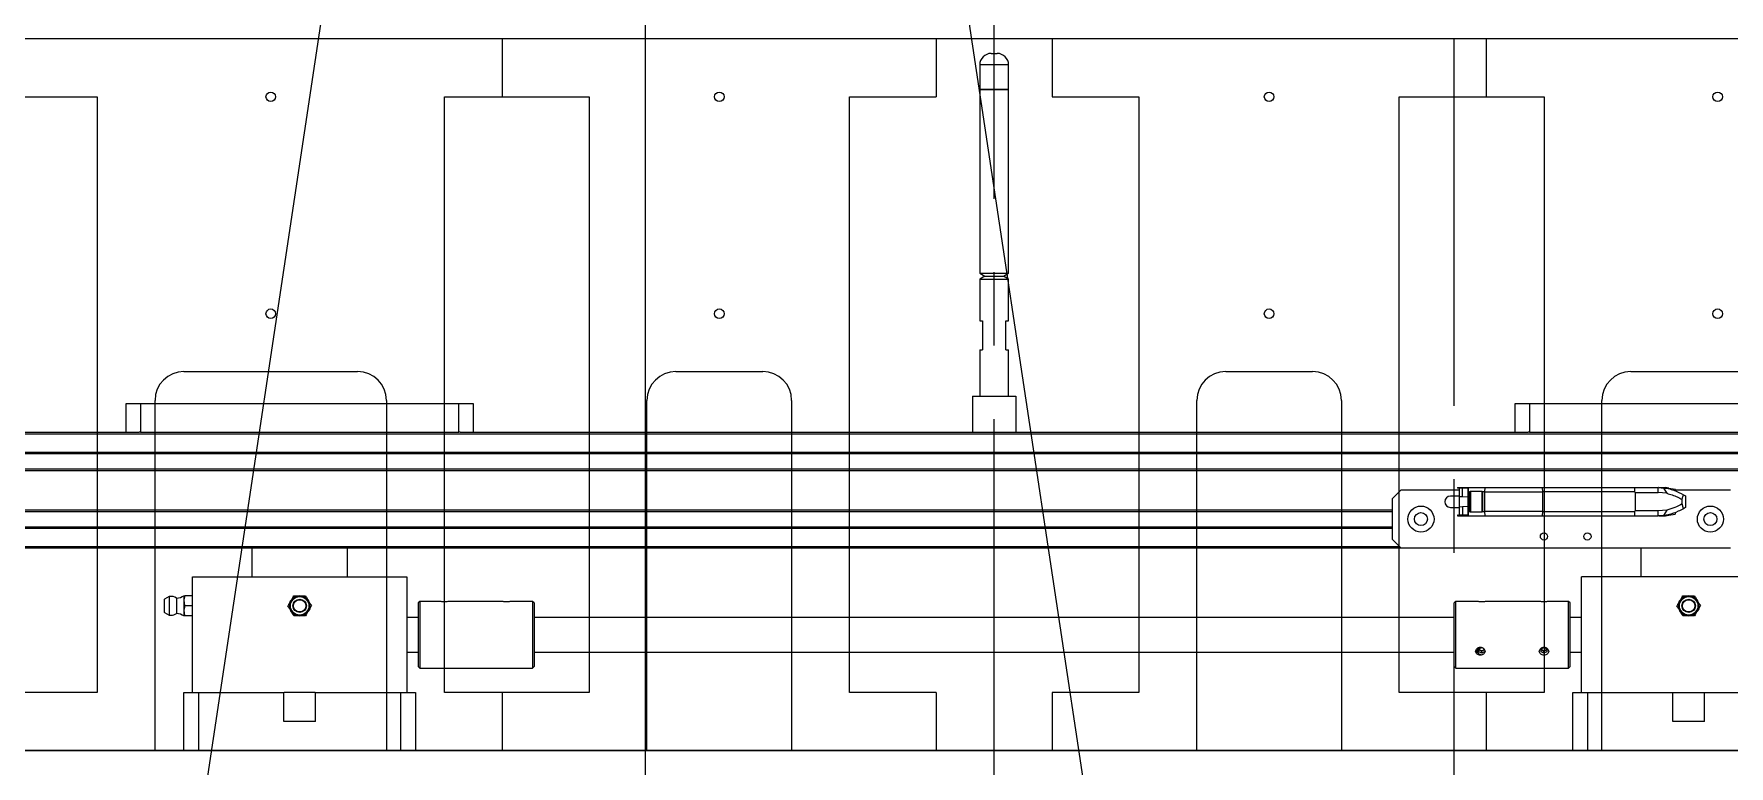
# Model space of a CAD drawing. Extents: x 500 to 100500, y -14500 to 21140.
# Drawn here: x 7255 to 7840, y -3309 to -3056 of the extents above; entities that cross this region are included whole.
import ezdxf

# ---------------------------------------------------------------- set-up
doc = ezdxf.new("R2010")
doc.units = 0
doc.linetypes.add('CENTER', pattern=[10.16, 6.35, -1.27, 1.27, -1.27])
doc.linetypes.add('SLD-Solid', pattern=[0])
doc.layers.get('0').update_dxf_attribs({"linetype": 'CONTINUOUS'})
for name, color, linetype in [('Center', 1, 'CENTER'), ('D', 7, 'CONTINUOUS'), ('M06SMMF-001B', 7, 'CONTINUOUS')]:
    doc.layers.add(name, color=color, linetype=linetype)
doc.layers.add('MODEL', color=7, linetype='SLD-Solid', lineweight=15)

# ---------------------------------------------------------------- blocks, each defined once
blk = doc.blocks.new('KCA$Cef715743')
at = {"layer": 'MODEL', "color": 1}
blk.add_line((1450, 313), (120, 313), dxfattribs=at)
blk = doc.blocks.new('LP R')
at = {"color": 2}
for p, q in [((16253.69, -93595.04), (16253.69, -93603.54)), ((16258.69, -93595.04), (16253.69, -93595.04)), ((16257.69, -93591.04), (16258.69, -93591.04)), ((16258.69, -93591.04), (16259.69, -93591.04)), ((16263.69, -93595.04), (16258.69, -93595.04)), ((16263.69, -93603.54), (16263.69, -93595.04)), ((16253.69, -93603.54), (16253.69, -93667.03)), ((16263.69, -93603.54), (16253.69, -93603.54)), ((16253.69, -93603.54), (16258.69, -93603.54)), ((16258.69, -93603.54), (16263.69, -93603.54)), ((16263.69, -93667.03), (16263.69, -93603.54)), ((16253.69, -93667.03), (16255.44, -93668.04)), ((16253.69, -93667.03), (16258.69, -93667.03)), ((16255.44, -93668.04), (16253.69, -93669.05)), ((16253.69, -93669.05), (16253.69, -93683.54)), ((16253.69, -93669.05), (16258.69, -93669.05)), ((16255.44, -93668.04), (16258.69, -93668.04)), ((16258.69, -93667.03), (16263.69, -93667.03)), ((16258.69, -93668.04), (16261.94, -93668.04)), ((16258.69, -93669.05), (16263.69, -93669.05)), ((16261.94, -93668.04), (16263.69, -93667.03)), ((16263.69, -93669.05), (16261.94, -93668.04)), ((16263.69, -93683.54), (16263.69, -93669.05)), ((16253.69, -93683.54), (16254.69, -93683.54)), ((16254.69, -93683.54), (16254.69, -93693.54)), ((16262.69, -93683.54), (16263.69, -93683.54)), ((16262.69, -93693.54), (16262.69, -93683.54)), ((16253.69, -93693.54), (16253.69, -93709.54)), ((16253.69, -93693.54), (16254.69, -93693.54)), ((16262.69, -93693.54), (16263.69, -93693.54)), ((16263.69, -93709.54), (16263.69, -93693.54)), ((15958.69, -93722.04), (15958.69, -93712.04)), ((15958.69, -93712.04), (15963.69, -93712.04)), ((15963.69, -93712.04), (15963.69, -93722.04)), ((15963.69, -93712.04), (16073.69, -93712.04)), ((16073.69, -93722.04), (16073.69, -93712.04)), ((16073.69, -93712.04), (16078.69, -93712.04)), ((16078.69, -93712.04), (16078.69, -93722.04)), ((16251.19, -93709.54), (16266.19, -93709.54)), ((16251.19, -93709.54), (16251.19, -93722.04)), ((16266.19, -93709.54), (16266.19, -93722.04)), ((16438.69, -93722.04), (16438.69, -93712.04)), ((16438.69, -93712.04), (16443.69, -93712.04)), ((16443.69, -93712.04), (16443.69, -93722.04)), ((16443.69, -93712.04), (16553.69, -93712.04)), ((15898.69, -93722.04), (15963.19, -93722.04)), ((15898.69, -93722.54), (16618.69, -93722.54)), ((15963.69, -93722.04), (15963.19, -93722.04)), ((15963.69, -93722.04), (16073.69, -93722.04)), ((16074.19, -93722.04), (16073.69, -93722.04)), ((16074.19, -93722.04), (16443.19, -93722.04)), ((16443.69, -93722.04), (16443.19, -93722.04)), ((16443.69, -93722.04), (16553.69, -93722.04)), ((15898.69, -93728.89), (16618.69, -93728.89)), ((15898.69, -93729.39), (16618.69, -93729.39)), ((15898.69, -93734.69), (16618.69, -93734.69)), ((15898.69, -93735.19), (16618.69, -93735.19)), ((16418.84, -93741.14), (16418.84, -93741.34)), ((16418.84, -93741.14), (16419.09, -93741.14)), ((16419.09, -93741.34), (16418.84, -93741.34)), ((16419.09, -93741.34), (16419.09, -93741.14)), ((16419.09, -93741.14), (16419.34, -93741.14)), ((16419.34, -93741.34), (16419.09, -93741.34)), ((16419.34, -93741.34), (16419.34, -93741.14)), ((16419.34, -93741.14), (16419.35, -93741.14)), ((16419.35, -93741.34), (16419.34, -93741.34)), ((16419.34, -93741.34), (16419.34, -93750.74)), ((16419.35, -93741.14), (16419.35, -93741.34)), ((16419.35, -93741.14), (16419.38, -93741.14)), ((16419.38, -93741.34), (16419.35, -93741.34)), ((16419.38, -93741.14), (16419.38, -93741.34)), ((16419.38, -93741.14), (16420.14, -93741.14)), ((16420.14, -93741.34), (16419.38, -93741.34)), ((16419.46, -93744.19), (16419.46, -93741.34)), ((16419.52, -93744.2), (16419.52, -93741.34)), ((16420.14, -93741.14), (16420.14, -93741.34)), ((16420.14, -93741.14), (16420.74, -93741.14)), ((16420.14, -93741.34), (16420.14, -93741.14)), ((16420.14, -93741.14), (16420.14, -93741.14)), ((16420.74, -93741.34), (16420.14, -93741.34)), ((16420.14, -93741.34), (16420.14, -93741.34)), ((16420.51, -93744.27), (16420.51, -93741.34)), ((16420.74, -93741.34), (16420.74, -93741.14)), ((16420.74, -93741.14), (16420.76, -93741.14)), ((16420.76, -93741.34), (16420.74, -93741.34)), ((16420.76, -93741.34), (16420.76, -93741.14)), ((16420.76, -93741.14), (16422.34, -93741.14)), ((16422.34, -93741.34), (16420.76, -93741.34)), ((16422.34, -93741.14), (16422.34, -93750.94)), ((16422.34, -93741.14), (16422.49, -93741.14)), ((16422.34, -93741.34), (16422.34, -93750.74)), ((16422.49, -93741.14), (16422.53, -93742.64)), ((16422.49, -93741.14), (16428.22, -93741.14)), ((16428.22, -93741.14), (16428.14, -93742.64)), ((16428.22, -93741.14), (16448.17, -93741.14)), ((16448.24, -93742.64), (16448.17, -93741.14)), ((16448.17, -93741.14), (16479.95, -93741.14)), ((16479.95, -93741.14), (16479.94, -93742.64)), ((16479.95, -93741.14), (16488.2, -93741.14)), ((16488.19, -93742.84), (16488.2, -93741.14)), ((16488.29, -93741.14), (16488.2, -93741.14)), ((16488.29, -93741.14), (16489.99, -93741.31)), ((16488.47, -93741.14), (16490.63, -93741.14)), ((16489.99, -93741.31), (16491.1, -93743.14)), ((16489.99, -93741.31), (16491.66, -93741.49)), ((16491.85, -93741.34), (16490.63, -93741.14)), ((16491.79, -93741.52), (16491.81, -93741.53)), ((16491.81, -93741.53), (16491.85, -93741.34)), ((16491.85, -93741.34), (16494.01, -93741.71)), ((16494.13, -93742), (16494.01, -93741.71)), ((16399.19, -93742.04), (16396.19, -93745.04)), ((16396.19, -93745.04), (16396.19, -93759.04)), ((16419.34, -93742.04), (16399.19, -93742.04)), ((16419.34, -93744.09), (16416.39, -93744.09)), ((16419.46, -93744.19), (16419.52, -93744.2)), ((16419.52, -93744.2), (16420.51, -93744.27)), ((16420.51, -93744.27), (16422.34, -93744.4)), ((16422.34, -93747.68), (16420.51, -93747.8)), ((16422.53, -93742.64), (16423.1, -93742.64)), ((16422.53, -93742.64), (16422.53, -93749.44)), ((16423.1, -93749.44), (16423.1, -93742.64)), ((16423.23, -93749.64), (16423.23, -93742.44)), ((16423.3, -93742.4), (16423.31, -93742.36)), ((16423.3, -93749.67), (16423.3, -93742.4)), ((16423.31, -93742.36), (16427.2, -93742.36)), ((16423.31, -93742.36), (16423.31, -93749.71)), ((16427.2, -93742.36), (16427.2, -93742.4)), ((16427.2, -93742.4), (16427.2, -93749.67)), ((16427.42, -93742.64), (16427.42, -93749.44)), ((16428.14, -93742.64), (16427.42, -93742.64)), ((16428.14, -93742.64), (16448.24, -93742.64)), ((16428.14, -93742.64), (16428.14, -93749.44)), ((16448.24, -93749.44), (16448.24, -93742.64)), ((16479.94, -93742.64), (16448.24, -93742.64)), ((16479.94, -93742.64), (16480.24, -93742.84)), ((16480.24, -93742.84), (16480.24, -93749.24)), ((16491.1, -93743.14), (16488.19, -93742.84)), ((16493.87, -93742.2), (16494.14, -93742.24)), ((16494.13, -93742), (16494.14, -93742.21)), ((16513.19, -93742.04), (16494.14, -93742.04)), ((16494.14, -93742.3), (16494.14, -93742.24)), ((16496.45, -93746.8), (16496.45, -93745.27)), ((16496.85, -93748.46), (16496.45, -93746.8)), ((16496.85, -93743.61), (16497.54, -93744.03)), ((16497.54, -93744.03), (16497.54, -93748.04)), ((15898.69, -93748.89), (16396.19, -93748.89)), ((15898.69, -93749.39), (16396.19, -93749.39)), ((16416.39, -93747.99), (16419.34, -93747.99)), ((16418.84, -93750.74), (16418.84, -93750.94)), ((16419.09, -93750.74), (16418.84, -93750.74)), ((16418.84, -93750.94), (16419.09, -93750.94)), ((16419.09, -93750.94), (16419.09, -93750.74)), ((16419.09, -93750.74), (16419.34, -93750.74)), ((16419.09, -93750.94), (16419.34, -93750.94)), ((16419.34, -93750.94), (16419.34, -93750.74)), ((16419.34, -93750.74), (16419.35, -93750.74)), ((16419.34, -93750.94), (16419.35, -93750.94)), ((16419.35, -93750.74), (16419.35, -93750.94)), ((16419.38, -93750.74), (16419.35, -93750.74)), ((16419.35, -93750.94), (16419.38, -93750.94)), ((16419.38, -93750.74), (16419.38, -93750.94)), ((16420.14, -93750.74), (16419.38, -93750.74)), ((16419.38, -93750.94), (16420.14, -93750.94)), ((16419.52, -93747.87), (16419.46, -93747.88)), ((16419.46, -93750.74), (16419.46, -93747.88)), ((16420.51, -93747.8), (16419.52, -93747.87)), ((16419.52, -93750.74), (16419.52, -93747.87)), ((16420.74, -93750.74), (16420.14, -93750.74)), ((16420.14, -93750.74), (16420.14, -93750.94)), ((16420.14, -93750.94), (16420.14, -93750.74)), ((16420.14, -93750.74), (16420.14, -93750.74)), ((16420.14, -93750.94), (16420.74, -93750.94)), ((16420.14, -93750.94), (16420.14, -93750.94)), ((16420.51, -93747.8), (16420.51, -93750.74)), ((16420.74, -93750.94), (16420.74, -93750.74)), ((16420.74, -93750.74), (16420.76, -93750.74)), ((16420.74, -93750.94), (16420.76, -93750.94)), ((16420.76, -93750.94), (16420.76, -93750.74)), ((16422.34, -93750.74), (16420.76, -93750.74)), ((16420.76, -93750.94), (16422.34, -93750.94)), ((16422.34, -93750.94), (16422.49, -93750.94)), ((16422.53, -93749.44), (16422.49, -93750.94)), ((16422.49, -93750.94), (16428.22, -93750.94)), ((16422.53, -93749.44), (16423.1, -93749.44)), ((16423.31, -93749.71), (16423.3, -93749.67)), ((16427.2, -93749.71), (16423.31, -93749.71)), ((16427.2, -93749.67), (16427.2, -93749.71)), ((16427.42, -93749.44), (16428.14, -93749.44)), ((16448.24, -93749.44), (16428.14, -93749.44)), ((16428.14, -93749.44), (16428.22, -93750.94)), ((16428.22, -93750.94), (16448.17, -93750.94)), ((16448.17, -93750.94), (16448.24, -93749.44)), ((16448.17, -93750.94), (16479.95, -93750.94)), ((16448.24, -93749.44), (16479.94, -93749.44)), ((16480.24, -93749.24), (16479.94, -93749.44)), ((16479.94, -93749.44), (16479.95, -93750.94)), ((16479.95, -93750.94), (16488.2, -93750.94)), ((16488.19, -93749.24), (16480.24, -93749.24)), ((16491.1, -93748.93), (16488.19, -93749.24)), ((16488.2, -93750.94), (16488.19, -93749.24)), ((16488.2, -93750.94), (16488.29, -93750.94)), ((16489.99, -93750.76), (16488.29, -93750.94)), ((16488.47, -93750.94), (16490.63, -93750.94)), ((16491.1, -93748.93), (16489.99, -93750.76)), ((16491.66, -93750.58), (16489.99, -93750.76)), ((16490.63, -93750.94), (16491.85, -93750.73)), ((16491.81, -93750.54), (16491.79, -93750.55)), ((16491.81, -93750.54), (16491.85, -93750.73)), ((16491.85, -93750.73), (16494.01, -93750.36)), ((16493.87, -93749.88), (16494.14, -93749.83)), ((16494.01, -93750.36), (16494.13, -93750.07)), ((16494.13, -93750.07), (16494.14, -93749.87)), ((16494.14, -93749.83), (16494.14, -93749.77)), ((16497.54, -93748.04), (16496.85, -93748.46)), ((15898.69, -93754.69), (16396.19, -93754.69)), ((15898.69, -93755.19), (16396.19, -93755.19)), ((16396.19, -93759.04), (16399.19, -93762.04)), ((15898.69, -93761.54), (16398.69, -93761.54)), ((15898.69, -93762.04), (16399.19, -93762.04)), ((16002.19, -93762.04), (16002.19, -93772.04)), ((16002.19, -93762.04), (16002.19, -93772.04)), ((16035.19, -93772.04), (16035.19, -93762.04)), ((16035.19, -93772.04), (16035.19, -93762.04)), ((16399.19, -93762.04), (16513.19, -93762.04)), ((16482.19, -93762.04), (16482.19, -93772.04)), ((16482.19, -93762.04), (16482.19, -93772.04)), ((15981.69, -93812.04), (15981.69, -93772.04)), ((15981.69, -93772.04), (16055.69, -93772.04)), ((15981.69, -93812.04), (15981.69, -93772.04)), ((15981.69, -93772.04), (16055.69, -93772.04)), ((16055.69, -93772.04), (16055.69, -93812.04)), ((16055.69, -93772.04), (16055.69, -93812.04)), ((16461.69, -93812.04), (16461.69, -93772.04)), ((16535.69, -93772.04), (16461.69, -93772.04)), ((16461.69, -93812.04), (16461.69, -93772.04)), ((16535.69, -93772.04), (16461.69, -93772.04)), ((15971.89, -93779.9), (15971.89, -93780.97)), ((15971.89, -93780.97), (15971.89, -93784.17)), ((15973.64, -93778.84), (15972, -93779.73)), ((15973.64, -93778.84), (15972, -93779.73)), ((15972, -93780.88), (15972, -93779.73)), ((15972, -93784.34), (15972, -93780.88)), ((15973.64, -93778.84), (15973.64, -93780.44)), ((15973.64, -93780.44), (15973.64, -93785.23)), ((15976.12, -93779.39), (15976.12, -93780.71)), ((15976.12, -93780.71), (15976.12, -93784.69)), ((15978.69, -93778.54), (15978.69, -93780.29)), ((15978.69, -93780.29), (15978.69, -93783.79)), ((15981.38, -93778.54), (15979.01, -93778.54)), ((15981.38, -93782.04), (15979.01, -93782.04)), ((16060.19, -93780.54), (16059.69, -93781.04)), ((16060.19, -93780.54), (16059.69, -93781.04)), ((16059.69, -93781.04), (16059.69, -93803.04)), ((16067.07, -93780.54), (16060.19, -93780.54)), ((16067.07, -93780.54), (16060.19, -93780.54)), ((16060.19, -93780.54), (16060.19, -93803.54)), ((16088.57, -93780.54), (16070.32, -93780.54)), ((16088.57, -93780.54), (16070.32, -93780.54)), ((16099.19, -93780.54), (16091.82, -93780.54)), ((16099.19, -93780.54), (16091.82, -93780.54)), ((16099.69, -93781.04), (16099.19, -93780.54)), ((16099.69, -93781.04), (16099.19, -93780.54)), ((16099.19, -93780.54), (16099.19, -93803.54)), ((16099.69, -93781.04), (16099.69, -93803.04)), ((16418.19, -93780.54), (16417.69, -93781.04)), ((16418.19, -93780.54), (16417.69, -93781.04)), ((16417.69, -93803.04), (16417.69, -93781.04)), ((16425.57, -93780.54), (16418.19, -93780.54)), ((16425.57, -93780.54), (16418.19, -93780.54)), ((16418.19, -93803.54), (16418.19, -93780.54)), ((16447.07, -93780.54), (16428.82, -93780.54)), ((16447.07, -93780.54), (16428.82, -93780.54)), ((16457.19, -93780.54), (16450.32, -93780.54)), ((16457.19, -93780.54), (16450.32, -93780.54)), ((16457.69, -93781.04), (16457.19, -93780.54)), ((16457.69, -93781.04), (16457.19, -93780.54)), ((16457.19, -93803.54), (16457.19, -93780.54)), ((16457.69, -93803.04), (16457.69, -93781.04)), ((15972, -93784.34), (15973.64, -93785.23)), ((15972, -93784.34), (15973.64, -93785.23)), ((15978.69, -93783.79), (15978.69, -93785.54)), ((15981.38, -93785.54), (15979.01, -93785.54)), ((16059.69, -93786.04), (16055.57, -93786.04)), ((16059.69, -93786.04), (16055.57, -93786.04)), ((16417.69, -93786.04), (16099.69, -93786.04)), ((16417.69, -93786.04), (16099.69, -93786.04)), ((16461.69, -93786.04), (16457.69, -93786.04)), ((16461.69, -93786.04), (16457.69, -93786.04)), ((16055.57, -93798.04), (16059.69, -93798.04)), ((16055.57, -93798.04), (16059.69, -93798.04)), ((16099.69, -93798.04), (16417.69, -93798.04)), ((16099.69, -93798.04), (16417.69, -93798.04)), ((16425.77, -93796.75), (16426.06, -93796.42)), ((16426.19, -93796.96), (16427.19, -93796.46)), ((16426.19, -93797.96), (16426.19, -93796.96)), ((16426.69, -93797.46), (16426.19, -93797.21)), ((16427.19, -93798.46), (16426.19, -93797.96)), ((16427.19, -93797.71), (16426.69, -93797.46)), ((16427.19, -93796.46), (16427.86, -93796.79)), ((16427.69, -93797.46), (16427.19, -93797.71)), ((16427.19, -93798.46), (16427.19, -93797.71)), ((16428.19, -93797.96), (16427.19, -93798.46)), ((16428.19, -93797.21), (16427.69, -93797.46)), ((16447.69, -93796.94), (16448.69, -93796.44)), ((16447.69, -93797.94), (16447.69, -93796.94)), ((16448.19, -93797.44), (16447.69, -93797.19)), ((16448.69, -93798.44), (16447.69, -93797.94)), ((16448.69, -93797.69), (16448.19, -93797.44)), ((16448.69, -93796.44), (16449.69, -93796.94)), ((16449.19, -93797.44), (16448.69, -93797.69)), ((16448.69, -93798.44), (16448.69, -93797.69)), ((16449.69, -93797.94), (16448.69, -93798.44)), ((16449.69, -93797.19), (16449.19, -93797.44)), ((16449.69, -93796.94), (16449.69, -93797.94)), ((16457.69, -93798.04), (16461.69, -93798.04)), ((16457.69, -93798.04), (16461.69, -93798.04)), ((16059.69, -93803.04), (16060.19, -93803.54)), ((16059.69, -93803.04), (16060.19, -93803.54)), ((16060.19, -93803.54), (16099.19, -93803.54)), ((16060.19, -93803.54), (16099.19, -93803.54)), ((16099.19, -93803.54), (16099.69, -93803.04)), ((16099.19, -93803.54), (16099.69, -93803.04)), ((16417.69, -93803.04), (16418.19, -93803.54)), ((16417.69, -93803.04), (16418.19, -93803.54)), ((16418.19, -93803.54), (16457.19, -93803.54)), ((16418.19, -93803.54), (16457.19, -93803.54)), ((16457.19, -93803.54), (16457.69, -93803.04)), ((16457.19, -93803.54), (16457.69, -93803.04)), ((15978.69, -93832.04), (15978.69, -93812.04)), ((15978.69, -93812.04), (15983.69, -93812.04)), ((15983.69, -93812.04), (15983.69, -93832.04)), ((15983.69, -93812.04), (16013.19, -93812.04)), ((16013.19, -93822.04), (16013.19, -93812.04)), ((16024.02, -93812.04), (16013.37, -93812.04)), ((16024.02, -93812.04), (16013.37, -93812.04)), ((16024.19, -93822.04), (16024.19, -93812.04)), ((16024.19, -93812.04), (16053.69, -93812.04)), ((16053.69, -93832.04), (16053.69, -93812.04)), ((16053.69, -93812.04), (16058.69, -93812.04)), ((16058.69, -93812.04), (16058.69, -93832.04)), ((16458.69, -93832.04), (16458.69, -93812.04)), ((16458.69, -93812.04), (16463.69, -93812.04)), ((16463.69, -93812.04), (16463.69, -93832.04)), ((16463.69, -93812.04), (16493.19, -93812.04)), ((16493.19, -93822.04), (16493.19, -93812.04)), ((16493.37, -93812.04), (16504.02, -93812.04)), ((16493.37, -93812.04), (16504.02, -93812.04)), ((16504.19, -93812.04), (16533.69, -93812.04)), ((16504.19, -93822.04), (16504.19, -93812.04)), ((16024.19, -93822.04), (16013.19, -93822.04)), ((16504.19, -93822.04), (16493.19, -93822.04)), ((15593.69, -93832.04), (16923.69, -93832.04))]:
    blk.add_line(p, q, dxfattribs=at)
at = {"color": 2, "flags": 128}
for points in [[(16480.24, -93742.84), (16481.24, -93742.84), (16482.24, -93742.84), (16483.24, -93742.84), (16484.23, -93742.84), (16485.22, -93742.84), (16486.21, -93742.84), (16487.2, -93742.84), (16488.19, -93742.84)], [(16425.19, -93797.29), (16425.26, -93797.73), (16425.57, -93798.3)], [(16425.19, -93797.29), (16425.26, -93797.73), (16425.57, -93798.3)], [(16426.69, -93797.36), (16426.4, -93797.14), (16426.26, -93796.93)], [(16426.69, -93797.36), (16426.4, -93797.14), (16426.26, -93796.93)]]:
    blk.add_lwpolyline(points, dxfattribs=at)
at = {"color": 2}
for centre, radius in [((16406.19, -93752.04), 4.5), ((16506.19, -93752.04), 4.5), ((16406.19, -93752.04), 2.25), ((16506.19, -93752.04), 2.25), ((16448.69, -93758.04), 1.25), ((16463.69, -93758.04), 1.25), ((16018.69, -93782.04), 3.25), ((16018.69, -93782.04), 3.19), ((16018.69, -93782.04), 2.31), ((16018.69, -93782.04), 2.13), ((16498.69, -93782.04), 3.25), ((16498.69, -93782.04), 3.19), ((16498.69, -93782.04), 2.31), ((16498.69, -93782.04), 2.13)]:
    blk.add_circle(centre, radius, dxfattribs=at)
for centre, radius, start, end in [((16257.69, -93595.04), 4, 90, 180), ((16259.69, -93595.04), 4, 0, 90), ((16416.39, -93746.04), 1.95, 90, 180), ((16416.39, -93746.04), 1.95, 180, 270), ((15972.09, -93779.9), 0.2, 118.41282, 180), ((15974.24, -93782.04), 3.25, 54.62541, 100.63871), ((15975.57, -93773.41), 6, 275.227, 301.3313), ((16018.69, -93782.04), 3.5, 150, 210), ((16018.69, -93782.04), 3.5, 90, 150), ((16018.69, -93782.04), 3.5, 30, 90), ((16018.69, -93782.04), 3.5, 330, 30), ((16498.69, -93782.04), 3.5, 150, 210), ((16498.69, -93782.04), 3.5, 90, 150), ((16498.69, -93782.04), 3.5, 30, 90), ((16498.69, -93782.04), 3.5, 330, 30), ((15972.09, -93784.17), 0.2, 180, 241.58718), ((15974.24, -93782.04), 3.25, 259.36129, 270), ((15974.24, -93782.04), 3.25, 270, 305.37459), ((15975.57, -93790.66), 6, 58.6687, 84.773), ((16018.69, -93782.04), 3.5, 210, 270), ((16018.69, -93782.04), 3.5, 270, 330), ((16498.69, -93782.04), 3.5, 210, 270), ((16498.69, -93782.04), 3.5, 270, 330), ((16426.97, -93797.46), 1.4, 149.19362, 265.15217), ((16426.96, -93797.48), 1.39, 130.69106, 265.24679), ((16427.08, -93796.65), 0.896, 198.98716, 244.63347), ((16427.19, -93796.4), 1.08, 242.75041, 323.15016), ((16427.19, -93796.44), 1.13, 243.79832, 296.20168), ((16427.29, -93796.63), 0.924, 295.7555, 330.05003), ((16448.58, -93796.63), 0.896, 198.98716, 244.63347), ((16448.69, -93796.42), 1.05, 207.48081, 332.51919), ((16448.69, -93796.42), 1.13, 243.79832, 296.20168), ((16448.81, -93796.63), 0.896, 295.36653, 341.01284)]:
    blk.add_arc(centre, radius, start, end, dxfattribs=at)
for points, knots in [([(16491.66, -93741.49), (16492.31, -93741.68), (16494.11, -93742.19), (16495.78, -93743.06), (16496.85, -93743.61)], [0, 0, 0, 0, 0.355274, 1, 1, 1, 1]), ([(16423.23, -93742.44), (16423.22, -93742.48), (16423.21, -93742.53), (16423.17, -93742.59), (16423.15, -93742.62), (16423.13, -93742.63), (16423.12, -93742.64), (16423.11, -93742.64), (16423.1, -93742.64), (16423.1, -93742.64)], [0, 0, 0, 0, 0.498182, 0.673717, 0.809298, 0.86438, 0.912841, 0.957029, 1, 1, 1, 1]), ([(16423.23, -93742.44), (16423.23, -93742.43), (16423.24, -93742.42), (16423.26, -93742.41), (16423.28, -93742.4), (16423.3, -93742.4), (16423.3, -93742.4)], [0, 0, 0, 0, 0.297626, 0.552075, 0.779004, 1, 1, 1, 1]), ([(16427.2, -93742.4), (16427.21, -93742.4), (16427.24, -93742.4), (16427.29, -93742.41), (16427.32, -93742.44), (16427.38, -93742.51), (16427.41, -93742.58), (16427.42, -93742.64)], [0, 0, 0, 0, 0.110724, 0.224244, 0.352026, 0.5023, 1, 1, 1, 1]), ([(16491.1, -93743.14), (16491.74, -93743.31), (16492.99, -93743.65), (16494.78, -93744.37), (16495.89, -93744.97), (16496.45, -93745.27)], [0, 0, 0, 0, 0.343603, 0.670387, 1, 1, 1, 1]), ([(16496.45, -93746.8), (16495.6, -93747.25), (16493.9, -93748.16), (16492.03, -93748.68), (16491.1, -93748.93)], [0, 0, 0, 0, 0.50063, 1, 1, 1, 1]), ([(16496.45, -93745.27), (16496.48, -93745.13), (16496.55, -93744.83), (16496.69, -93744.27), (16496.79, -93743.87), (16496.85, -93743.61)], [0, 0, 0, 0, 0.2671103, 0.5343694, 1, 1, 1, 1]), ([(16423.1, -93749.44), (16423.1, -93749.43), (16423.11, -93749.43), (16423.12, -93749.44), (16423.13, -93749.44), (16423.15, -93749.45), (16423.17, -93749.48), (16423.21, -93749.54), (16423.22, -93749.59), (16423.23, -93749.64)], [0, 0, 0, 0, 0.042957, 0.08713, 0.135573, 0.190632, 0.32615, 0.501595, 1, 1, 1, 1]), ([(16423.3, -93749.67), (16423.3, -93749.67), (16423.28, -93749.67), (16423.26, -93749.67), (16423.24, -93749.65), (16423.23, -93749.64), (16423.23, -93749.64)], [0, 0, 0, 0, 0.220995, 0.447924, 0.702374, 1, 1, 1, 1]), ([(16427.42, -93749.44), (16427.41, -93749.49), (16427.38, -93749.56), (16427.32, -93749.63), (16427.29, -93749.66), (16427.24, -93749.68), (16427.21, -93749.67), (16427.2, -93749.67)], [0, 0, 0, 0, 0.498295, 0.648364, 0.775993, 0.889393, 1, 1, 1, 1]), ([(16496.85, -93748.46), (16496.27, -93748.77), (16494.63, -93749.67), (16492.83, -93750.22), (16491.66, -93750.58)], [0, 0, 0, 0, 0.351774, 1, 1, 1, 1]), ([(15979.01, -93778.54), (15978.91, -93778.87), (15978.73, -93779.44), (15978.71, -93780.04), (15978.69, -93780.29)], [0, 0, 0, 0, 0.581952, 1, 1, 1, 1]), ([(15978.69, -93778.54), (15978.71, -93778.54), (15978.75, -93778.54), (15978.92, -93778.54), (15979.01, -93778.54)], [0, 0, 0, 0, 0.535251, 1, 1, 1, 1]), ([(15979.01, -93778.54), (15978.91, -93778.87), (15978.73, -93779.44), (15978.71, -93780.04), (15978.69, -93780.29)], [0, 0, 0, 0, 0.5819524, 1, 1, 1, 1]), ([(15978.69, -93778.54), (15978.71, -93778.54), (15978.75, -93778.54), (15978.92, -93778.54), (15979.01, -93778.54)], [0, 0, 0, 0, 0.535251, 1, 1, 1, 1]), ([(15978.69, -93780.29), (15978.71, -93780.6), (15978.75, -93781.2), (15978.92, -93781.77), (15979.01, -93782.04)], [0, 0, 0, 0, 0.535251, 1, 1, 1, 1]), ([(15978.69, -93780.29), (15978.71, -93780.6), (15978.75, -93781.2), (15978.92, -93781.77), (15979.01, -93782.04)], [0, 0, 0, 0, 0.535251, 1, 1, 1, 1]), ([(15979.01, -93782.04), (15978.91, -93782.37), (15978.73, -93782.94), (15978.71, -93783.54), (15978.69, -93783.79)], [0, 0, 0, 0, 0.581952, 1, 1, 1, 1]), ([(15979.01, -93782.04), (15978.91, -93782.37), (15978.73, -93782.94), (15978.71, -93783.54), (15978.69, -93783.79)], [0, 0, 0, 0, 0.581952, 1, 1, 1, 1]), ([(16014.65, -93782.04), (16014.85, -93781.7), (16015.18, -93781.13), (16015.52, -93780.53), (16015.66, -93780.29)], [0, 0, 0, 0, 0.581952, 1, 1, 1, 1]), ([(16014.65, -93782.04), (16014.85, -93781.7), (16015.18, -93781.13), (16015.52, -93780.53), (16015.66, -93780.29)], [0, 0, 0, 0, 0.581952, 1, 1, 1, 1]), ([(16015.66, -93783.79), (16015.48, -93783.47), (16015.14, -93782.88), (16014.81, -93782.3), (16014.65, -93782.04)], [0, 0, 0, 0, 0.535251, 1, 1, 1, 1]), ([(16015.66, -93783.79), (16015.48, -93783.47), (16015.14, -93782.88), (16014.81, -93782.3), (16014.65, -93782.04)], [0, 0, 0, 0, 0.535251, 1, 1, 1, 1]), ([(16015.66, -93780.29), (16015.85, -93779.97), (16016.19, -93779.38), (16016.52, -93778.8), (16016.67, -93778.54)], [0, 0, 0, 0, 0.535251, 1, 1, 1, 1]), ([(16015.66, -93780.29), (16015.85, -93779.97), (16016.19, -93779.38), (16016.52, -93778.8), (16016.67, -93778.54)], [0, 0, 0, 0, 0.535251, 1, 1, 1, 1]), ([(16016.67, -93778.54), (16017.06, -93778.54), (16017.72, -93778.54), (16018.41, -93778.54), (16018.69, -93778.54)], [0, 0, 0, 0, 0.581952, 1, 1, 1, 1]), ([(16016.67, -93778.54), (16017.06, -93778.54), (16017.72, -93778.54), (16018.41, -93778.54), (16018.69, -93778.54)], [0, 0, 0, 0, 0.581952, 1, 1, 1, 1]), ([(16018.69, -93778.54), (16019.06, -93778.54), (16019.75, -93778.54), (16020.41, -93778.54), (16020.72, -93778.54)], [0, 0, 0, 0, 0.535251, 1, 1, 1, 1]), ([(16018.69, -93778.54), (16019.06, -93778.54), (16019.75, -93778.54), (16020.41, -93778.54), (16020.72, -93778.54)], [0, 0, 0, 0, 0.535251, 1, 1, 1, 1]), ([(16020.72, -93778.54), (16020.91, -93778.87), (16021.24, -93779.44), (16021.58, -93780.04), (16021.73, -93780.29)], [0, 0, 0, 0, 0.5819524, 1, 1, 1, 1]), ([(16020.72, -93778.54), (16020.91, -93778.87), (16021.24, -93779.44), (16021.58, -93780.04), (16021.73, -93780.29)], [0, 0, 0, 0, 0.5819524, 1, 1, 1, 1]), ([(16021.73, -93780.29), (16021.91, -93780.6), (16022.25, -93781.2), (16022.58, -93781.77), (16022.74, -93782.04)], [0, 0, 0, 0, 0.535251, 1, 1, 1, 1]), ([(16021.73, -93780.29), (16021.91, -93780.6), (16022.25, -93781.2), (16022.58, -93781.77), (16022.74, -93782.04)], [0, 0, 0, 0, 0.535251, 1, 1, 1, 1]), ([(16022.74, -93782.04), (16022.54, -93782.37), (16022.21, -93782.94), (16021.87, -93783.54), (16021.73, -93783.79)], [0, 0, 0, 0, 0.581952, 1, 1, 1, 1]), ([(16022.74, -93782.04), (16022.54, -93782.37), (16022.21, -93782.94), (16021.87, -93783.54), (16021.73, -93783.79)], [0, 0, 0, 0, 0.581952, 1, 1, 1, 1]), ([(16070.32, -93780.54), (16070.29, -93780.54), (16070.24, -93780.55), (16069.87, -93780.59), (16069.33, -93780.64), (16068.69, -93780.66), (16068.06, -93780.64), (16067.52, -93780.59), (16067.15, -93780.55), (16067.1, -93780.54), (16067.07, -93780.54)], [0, 0, 0, 0, 0.124973, 0.25, 0.375028, 0.5, 0.624972, 0.75, 0.875027, 1, 1, 1, 1]), ([(16070.32, -93780.54), (16070.29, -93780.54), (16070.24, -93780.55), (16069.87, -93780.59), (16069.33, -93780.64), (16068.69, -93780.66), (16068.06, -93780.64), (16067.52, -93780.59), (16067.15, -93780.55), (16067.1, -93780.54), (16067.07, -93780.54)], [0, 0, 0, 0, 0.124973, 0.25, 0.375028, 0.5, 0.624972, 0.75, 0.875027, 1, 1, 1, 1]), ([(16091.82, -93780.54), (16091.79, -93780.54), (16091.74, -93780.55), (16091.37, -93780.59), (16090.83, -93780.64), (16090.19, -93780.66), (16089.56, -93780.64), (16089.02, -93780.59), (16088.65, -93780.55), (16088.6, -93780.54), (16088.57, -93780.54)], [0, 0, 0, 0, 0.124973, 0.25, 0.375028, 0.5, 0.624972, 0.75, 0.875027, 1, 1, 1, 1]), ([(16091.82, -93780.54), (16091.79, -93780.54), (16091.74, -93780.55), (16091.37, -93780.59), (16090.83, -93780.64), (16090.19, -93780.66), (16089.56, -93780.64), (16089.02, -93780.59), (16088.65, -93780.55), (16088.6, -93780.54), (16088.57, -93780.54)], [0, 0, 0, 0, 0.124973, 0.25, 0.375028, 0.5, 0.624972, 0.75, 0.875027, 1, 1, 1, 1]), ([(16428.82, -93780.54), (16428.79, -93780.54), (16428.74, -93780.55), (16428.37, -93780.59), (16427.83, -93780.64), (16427.19, -93780.66), (16426.56, -93780.64), (16426.02, -93780.59), (16425.65, -93780.55), (16425.6, -93780.54), (16425.57, -93780.54)], [0, 0, 0, 0, 0.124973, 0.25, 0.375028, 0.5, 0.624972, 0.75, 0.875027, 1, 1, 1, 1]), ([(16428.82, -93780.54), (16428.79, -93780.54), (16428.74, -93780.55), (16428.37, -93780.59), (16427.83, -93780.64), (16427.19, -93780.66), (16426.56, -93780.64), (16426.02, -93780.59), (16425.65, -93780.55), (16425.6, -93780.54), (16425.57, -93780.54)], [0, 0, 0, 0, 0.124973, 0.25, 0.375028, 0.5, 0.624972, 0.75, 0.875027, 1, 1, 1, 1]), ([(16450.32, -93780.54), (16450.29, -93780.54), (16450.24, -93780.55), (16449.87, -93780.59), (16449.33, -93780.64), (16448.69, -93780.66), (16448.06, -93780.64), (16447.52, -93780.59), (16447.15, -93780.55), (16447.1, -93780.54), (16447.07, -93780.54)], [0, 0, 0, 0, 0.124973, 0.25, 0.375028, 0.5, 0.624972, 0.75, 0.875027, 1, 1, 1, 1]), ([(16450.32, -93780.54), (16450.29, -93780.54), (16450.24, -93780.55), (16449.87, -93780.59), (16449.33, -93780.64), (16448.69, -93780.66), (16448.06, -93780.64), (16447.52, -93780.59), (16447.15, -93780.55), (16447.1, -93780.54), (16447.07, -93780.54)], [0, 0, 0, 0, 0.124973, 0.25, 0.375028, 0.5, 0.624972, 0.75, 0.875027, 1, 1, 1, 1]), ([(16494.65, -93782.04), (16494.85, -93781.7), (16495.18, -93781.13), (16495.52, -93780.53), (16495.66, -93780.29)], [0, 0, 0, 0, 0.581952, 1, 1, 1, 1]), ([(16494.65, -93782.04), (16494.85, -93781.7), (16495.18, -93781.13), (16495.52, -93780.53), (16495.66, -93780.29)], [0, 0, 0, 0, 0.581952, 1, 1, 1, 1]), ([(16495.66, -93783.79), (16495.48, -93783.47), (16495.14, -93782.88), (16494.81, -93782.3), (16494.65, -93782.04)], [0, 0, 0, 0, 0.535251, 1, 1, 1, 1]), ([(16495.66, -93783.79), (16495.48, -93783.47), (16495.14, -93782.88), (16494.81, -93782.3), (16494.65, -93782.04)], [0, 0, 0, 0, 0.535251, 1, 1, 1, 1]), ([(16495.66, -93780.29), (16495.85, -93779.97), (16496.19, -93779.38), (16496.52, -93778.8), (16496.67, -93778.54)], [0, 0, 0, 0, 0.535251, 1, 1, 1, 1]), ([(16495.66, -93780.29), (16495.85, -93779.97), (16496.19, -93779.38), (16496.52, -93778.8), (16496.67, -93778.54)], [0, 0, 0, 0, 0.535251, 1, 1, 1, 1]), ([(16496.67, -93778.54), (16497.06, -93778.54), (16497.72, -93778.54), (16498.41, -93778.54), (16498.69, -93778.54)], [0, 0, 0, 0, 0.581952, 1, 1, 1, 1]), ([(16496.67, -93778.54), (16497.06, -93778.54), (16497.72, -93778.54), (16498.41, -93778.54), (16498.69, -93778.54)], [0, 0, 0, 0, 0.581952, 1, 1, 1, 1]), ([(16498.69, -93778.54), (16499.06, -93778.54), (16499.75, -93778.54), (16500.41, -93778.54), (16500.72, -93778.54)], [0, 0, 0, 0, 0.535251, 1, 1, 1, 1]), ([(16498.69, -93778.54), (16499.06, -93778.54), (16499.75, -93778.54), (16500.41, -93778.54), (16500.72, -93778.54)], [0, 0, 0, 0, 0.535251, 1, 1, 1, 1]), ([(16500.72, -93778.54), (16500.91, -93778.87), (16501.24, -93779.44), (16501.58, -93780.04), (16501.73, -93780.29)], [0, 0, 0, 0, 0.581952, 1, 1, 1, 1]), ([(16500.72, -93778.54), (16500.91, -93778.87), (16501.24, -93779.44), (16501.58, -93780.04), (16501.73, -93780.29)], [0, 0, 0, 0, 0.581952, 1, 1, 1, 1]), ([(16501.73, -93780.29), (16501.91, -93780.6), (16502.25, -93781.2), (16502.58, -93781.77), (16502.74, -93782.04)], [0, 0, 0, 0, 0.535251, 1, 1, 1, 1]), ([(16501.73, -93780.29), (16501.91, -93780.6), (16502.25, -93781.2), (16502.58, -93781.77), (16502.74, -93782.04)], [0, 0, 0, 0, 0.535251, 1, 1, 1, 1]), ([(16502.74, -93782.04), (16502.54, -93782.37), (16502.21, -93782.94), (16501.87, -93783.54), (16501.73, -93783.79)], [0, 0, 0, 0, 0.581952, 1, 1, 1, 1]), ([(16502.74, -93782.04), (16502.54, -93782.37), (16502.21, -93782.94), (16501.87, -93783.54), (16501.73, -93783.79)], [0, 0, 0, 0, 0.581952, 1, 1, 1, 1]), ([(15978.69, -93783.79), (15978.71, -93784.1), (15978.75, -93784.7), (15978.92, -93785.27), (15979.01, -93785.54)], [0, 0, 0, 0, 0.535251, 1, 1, 1, 1]), ([(15978.69, -93783.79), (15978.71, -93784.1), (15978.75, -93784.7), (15978.92, -93785.27), (15979.01, -93785.54)], [0, 0, 0, 0, 0.535251, 1, 1, 1, 1]), ([(15979.01, -93785.54), (15978.91, -93785.54), (15978.73, -93785.54), (15978.71, -93785.54), (15978.69, -93785.54)], [0, 0, 0, 0, 0.581952, 1, 1, 1, 1]), ([(15979.01, -93785.54), (15978.91, -93785.54), (15978.73, -93785.54), (15978.71, -93785.54), (15978.69, -93785.54)], [0, 0, 0, 0, 0.581952, 1, 1, 1, 1]), ([(16016.67, -93785.54), (16016.48, -93785.2), (16016.15, -93784.63), (16015.81, -93784.03), (16015.66, -93783.79)], [0, 0, 0, 0, 0.5819524, 1, 1, 1, 1]), ([(16016.67, -93785.54), (16016.48, -93785.2), (16016.15, -93784.63), (16015.81, -93784.03), (16015.66, -93783.79)], [0, 0, 0, 0, 0.5819524, 1, 1, 1, 1]), ([(16018.69, -93785.54), (16018.33, -93785.54), (16017.64, -93785.54), (16016.98, -93785.54), (16016.67, -93785.54)], [0, 0, 0, 0, 0.535251, 1, 1, 1, 1]), ([(16018.69, -93785.54), (16018.33, -93785.54), (16017.64, -93785.54), (16016.98, -93785.54), (16016.67, -93785.54)], [0, 0, 0, 0, 0.535251, 1, 1, 1, 1]), ([(16020.72, -93785.54), (16020.33, -93785.54), (16019.67, -93785.54), (16018.98, -93785.54), (16018.69, -93785.54)], [0, 0, 0, 0, 0.581952, 1, 1, 1, 1]), ([(16020.72, -93785.54), (16020.33, -93785.54), (16019.67, -93785.54), (16018.98, -93785.54), (16018.69, -93785.54)], [0, 0, 0, 0, 0.581952, 1, 1, 1, 1]), ([(16021.73, -93783.79), (16021.54, -93784.1), (16021.2, -93784.7), (16020.87, -93785.27), (16020.72, -93785.54)], [0, 0, 0, 0, 0.535251, 1, 1, 1, 1]), ([(16021.73, -93783.79), (16021.54, -93784.1), (16021.2, -93784.7), (16020.87, -93785.27), (16020.72, -93785.54)], [0, 0, 0, 0, 0.535251, 1, 1, 1, 1]), ([(16496.67, -93785.54), (16496.48, -93785.2), (16496.15, -93784.63), (16495.81, -93784.03), (16495.66, -93783.79)], [0, 0, 0, 0, 0.581952, 1, 1, 1, 1]), ([(16496.67, -93785.54), (16496.48, -93785.2), (16496.15, -93784.63), (16495.81, -93784.03), (16495.66, -93783.79)], [0, 0, 0, 0, 0.581952, 1, 1, 1, 1]), ([(16498.69, -93785.54), (16498.33, -93785.54), (16497.64, -93785.54), (16496.98, -93785.54), (16496.67, -93785.54)], [0, 0, 0, 0, 0.535251, 1, 1, 1, 1]), ([(16498.69, -93785.54), (16498.33, -93785.54), (16497.64, -93785.54), (16496.98, -93785.54), (16496.67, -93785.54)], [0, 0, 0, 0, 0.535251, 1, 1, 1, 1]), ([(16500.72, -93785.54), (16500.33, -93785.54), (16499.67, -93785.54), (16498.98, -93785.54), (16498.69, -93785.54)], [0, 0, 0, 0, 0.581952, 1, 1, 1, 1]), ([(16500.72, -93785.54), (16500.33, -93785.54), (16499.67, -93785.54), (16498.98, -93785.54), (16498.69, -93785.54)], [0, 0, 0, 0, 0.581952, 1, 1, 1, 1]), ([(16501.73, -93783.79), (16501.54, -93784.1), (16501.2, -93784.7), (16500.87, -93785.27), (16500.72, -93785.54)], [0, 0, 0, 0, 0.535251, 1, 1, 1, 1]), ([(16501.73, -93783.79), (16501.54, -93784.1), (16501.2, -93784.7), (16500.87, -93785.27), (16500.72, -93785.54)], [0, 0, 0, 0, 0.535251, 1, 1, 1, 1]), ([(16425.07, -93797.79), (16425.1, -93797.6), (16425.15, -93797.23), (16425.52, -93796.74), (16426.06, -93796.4), (16426.69, -93796.28), (16427.33, -93796.4), (16427.87, -93796.74), (16428.24, -93797.23), (16428.29, -93797.6), (16428.32, -93797.79)], [0, 0, 0, 0, 0.124973, 0.25, 0.375028, 0.5, 0.624972, 0.75, 0.875027, 1, 1, 1, 1]), ([(16425.07, -93797.79), (16425.1, -93797.6), (16425.15, -93797.23), (16425.52, -93796.74), (16426.06, -93796.4), (16426.69, -93796.28), (16427.33, -93796.4), (16427.87, -93796.74), (16428.24, -93797.23), (16428.29, -93797.6), (16428.32, -93797.79)], [0, 0, 0, 0, 0.1249731, 0.2500003, 0.3750278, 0.5, 0.6249722, 0.7499997, 0.8750269, 1, 1, 1, 1]), ([(16428.32, -93797.79), (16428.29, -93797.97), (16428.24, -93798.33), (16427.87, -93798.78), (16427.33, -93799.06), (16426.69, -93799.17), (16426.06, -93799.06), (16425.52, -93798.78), (16425.15, -93798.33), (16425.1, -93797.97), (16425.07, -93797.79)], [0, 0, 0, 0, 0.124973, 0.25, 0.375028, 0.5, 0.624972, 0.75, 0.875027, 1, 1, 1, 1]), ([(16428.32, -93797.79), (16428.29, -93797.97), (16428.24, -93798.33), (16427.87, -93798.78), (16427.33, -93799.06), (16426.69, -93799.17), (16426.06, -93799.06), (16425.52, -93798.78), (16425.15, -93798.33), (16425.1, -93797.97), (16425.07, -93797.79)], [0, 0, 0, 0, 0.124973, 0.25, 0.375028, 0.5, 0.624972, 0.75, 0.875027, 1, 1, 1, 1]), ([(16447.07, -93797.79), (16447.1, -93797.6), (16447.15, -93797.23), (16447.52, -93796.74), (16448.06, -93796.4), (16448.69, -93796.28), (16449.33, -93796.4), (16449.87, -93796.74), (16450.24, -93797.23), (16450.29, -93797.6), (16450.32, -93797.79)], [0, 0, 0, 0, 0.1249731, 0.2500003, 0.3750278, 0.5, 0.6249722, 0.7499997, 0.8750269, 1, 1, 1, 1]), ([(16447.07, -93797.79), (16447.1, -93797.6), (16447.15, -93797.23), (16447.52, -93796.74), (16448.06, -93796.4), (16448.69, -93796.28), (16449.33, -93796.4), (16449.87, -93796.74), (16450.24, -93797.23), (16450.29, -93797.6), (16450.32, -93797.79)], [0, 0, 0, 0, 0.1249731, 0.2500003, 0.3750278, 0.5, 0.6249722, 0.7499997, 0.8750269, 1, 1, 1, 1]), ([(16450.32, -93797.79), (16450.29, -93797.97), (16450.24, -93798.33), (16449.87, -93798.78), (16449.33, -93799.06), (16448.69, -93799.17), (16448.06, -93799.06), (16447.52, -93798.78), (16447.15, -93798.33), (16447.1, -93797.97), (16447.07, -93797.79)], [0, 0, 0, 0, 0.124973, 0.25, 0.375028, 0.5, 0.624972, 0.75, 0.875027, 1, 1, 1, 1]), ([(16450.32, -93797.79), (16450.29, -93797.97), (16450.24, -93798.33), (16449.87, -93798.78), (16449.33, -93799.06), (16448.69, -93799.17), (16448.06, -93799.06), (16447.52, -93798.78), (16447.15, -93798.33), (16447.1, -93797.97), (16447.07, -93797.79)], [0, 0, 0, 0, 0.124973, 0.25, 0.375028, 0.5, 0.624972, 0.75, 0.875027, 1, 1, 1, 1])]:
    blk.add_open_spline(points, degree=3, knots=knots, dxfattribs=at)
blk = doc.blocks.new('SP R')
at = {"color": 3}
for p, q in [((18255.34, -97483.31), (17121.34, -97483.31)), ((17518.34, -97483.31), (17518.34, -97503.31)), ((17668.34, -97483.31), (17668.34, -97503.31)), ((17708.34, -97483.31), (17708.34, -97503.31)), ((17858.34, -97483.31), (17858.34, -97503.31)), ((17353.34, -97503.31), (17378.34, -97503.31)), ((17378.34, -97503.31), (17378.34, -97709.31)), ((17498.34, -97503.31), (17518.34, -97503.31)), ((17498.34, -97709.31), (17498.34, -97503.31)), ((17518.34, -97503.31), (17548.34, -97503.31)), ((17548.34, -97503.31), (17548.34, -97709.31)), ((17638.34, -97503.31), (17668.34, -97503.31)), ((17638.34, -97709.31), (17638.34, -97503.31)), ((17708.34, -97503.31), (17738.34, -97503.31)), ((17738.34, -97503.31), (17738.34, -97709.31)), ((17828.34, -97503.31), (17858.34, -97503.31)), ((17828.34, -97709.31), (17828.34, -97503.31)), ((17858.34, -97503.31), (17878.34, -97503.31)), ((17878.34, -97503.31), (17878.34, -97709.31)), ((17408.34, -97598.31), (17468.34, -97598.31)), ((17578.34, -97598.31), (17608.34, -97598.31)), ((17768.34, -97598.31), (17798.34, -97598.31)), ((17908.34, -97598.31), (17968.34, -97598.31)), ((17398.34, -97729.31), (17398.34, -97608.31)), ((17478.34, -97608.31), (17478.34, -97729.31)), ((17568.34, -97729.31), (17568.34, -97608.31)), ((17618.34, -97608.31), (17618.34, -97729.31)), ((17758.34, -97729.31), (17758.34, -97608.31)), ((17808.34, -97608.31), (17808.34, -97729.31)), ((17898.34, -97729.31), (17898.34, -97608.31)), ((17378.34, -97709.31), (17353.34, -97709.31)), ((17518.34, -97709.31), (17498.34, -97709.31)), ((17518.34, -97709.31), (17518.34, -97729.31)), ((17548.34, -97709.31), (17518.34, -97709.31)), ((17668.34, -97709.31), (17638.34, -97709.31)), ((17668.34, -97709.31), (17668.34, -97729.31)), ((17708.34, -97709.31), (17708.34, -97729.31)), ((17738.34, -97709.31), (17708.34, -97709.31)), ((17858.34, -97709.31), (17828.34, -97709.31)), ((17878.34, -97709.31), (17858.34, -97709.31)), ((17858.34, -97709.31), (17858.34, -97729.31)), ((17353.34, -97729.31), (17398.34, -97729.31)), ((17478.34, -97729.31), (17518.34, -97729.31)), ((17518.34, -97729.31), (17568.34, -97729.31)), ((17618.34, -97729.31), (17668.34, -97729.31)), ((17708.34, -97729.31), (17758.34, -97729.31)), ((17808.34, -97729.31), (17858.34, -97729.31)), ((17858.34, -97729.31), (17898.34, -97729.31))]:
    blk.add_line(p, q, dxfattribs=at)
for centre in [(17438.34, -97503.31), (17593.34, -97503.31), (17783.34, -97503.31), (17938.34, -97503.31), (17438.34, -97578.31), (17593.34, -97578.31), (17783.34, -97578.31), (17938.34, -97578.31)]:
    blk.add_circle(centre, 1.65, dxfattribs=at)
for centre, start, end in [((17408.34, -97608.31), 90, 180), ((17468.34, -97608.31), 0, 90), ((17578.34, -97608.31), 90, 180), ((17608.34, -97608.31), 0, 90), ((17768.34, -97608.31), 90, 180), ((17798.34, -97608.31), 0, 90), ((17908.34, -97608.31), 90, 180)]:
    blk.add_arc(centre, 10, start, end, dxfattribs=at)
blk = doc.blocks.new('KJVision F')
at = {"color": 2}
for p, q in [((7970.62, -72337.14, -10.47), (8170.62, -71007.14, -10.47)), ((8217.62, -71007.14, -10.47), (8217.62, -72337.14, -10.47)), ((8264.62, -71007.14, -10.47), (8464.62, -72337.14, -10.47))]:
    blk.add_line(p, q, dxfattribs=at)
at = {"layer": 'Center', "ltscale": 20}
blk.add_line((8497.12, -70631.77, -10.47), (8497.12, -72337.14, -10.47), dxfattribs=at)

msp = doc.modelspace()

# ---------------------------------------------------------------- linework, layer by layer
at = {"layer": 'D', "color": 1, "linetype": 'CENTER', "ltscale": 20}
msp.add_line((7586.5, -4535.35, -75.82), (7586.5, -1367.38, -75.82), dxfattribs=at)

# ---------------------------------------------------------------- block references
msp.add_blockref('KJVision F', (-751.77, 68387.03, -65.34))
at = {"color": 0}
for name, p in [('SP R', (-10101.84, 94425.6, -75.82)), ('LP R', (-8672.2, 90528.33, -75.82))]:
    msp.add_blockref(name, p, dxfattribs=at)
at = {"layer": 'M06SMMF-001B'}
msp.add_blockref('KCA$Cef715743', (6801.5, -3616.7, -75.82), dxfattribs=at)

doc.saveas('drawing.dxf')
